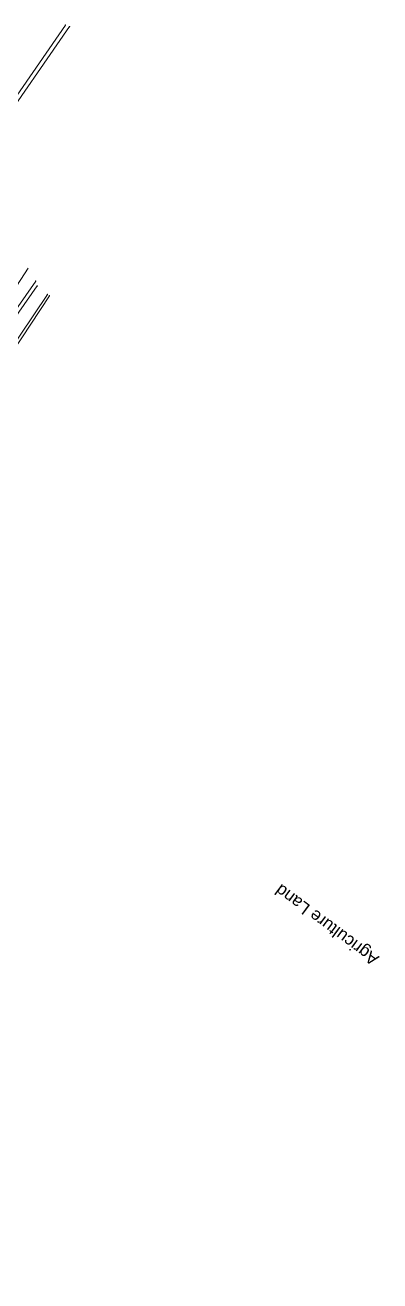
# Model space of a CAD drawing. Header units: metres. Extents: x 628572 to 650094, y 3375792 to 3391117.
# Drawn here: x 641520.2 to 641593.3, y 3382274.8 to 3382533.7 of the extents above; entities that cross this region are included whole.
import ezdxf

# ---------------------------------------------------------------- set-up
doc = ezdxf.new("R2010")
doc.units = ezdxf.units.M
doc.header["$MEASUREMENT"] = 0
for name, color, linetype, lineweight in [('CANAL_BOTTOM', 5, 'Continuous', 0), ('CANAL_TOP', 5, 'Continuous', 0), ('Side Details', 251, 'Continuous', 0), ('Subroad Edge', 34, 'Continuous', 0)]:
    doc.layers.add(name, color=color, linetype=linetype, lineweight=lineweight)
doc.styles.get("Standard").update_dxf_attribs({"font": 'arial.ttf'})

msp = doc.modelspace()

# ---------------------------------------------------------------- linework, layer by layer
at = {"layer": 'CANAL_BOTTOM', "linetype": 'Continuous', "flags": 128}
for points in [[(641529.354, 3382533.3508), (641498.8447, 3382489.3761), (641464.1669, 3382437.9658), (641437.8388, 3382399.8641), (641399.3586, 3382347.5806), (641398.1874, 3382344.1557), (641394.0328, 3382337.3416)], [(641418.862, 3382347.3958), (641423.0961, 3382352.569), (641449.1661, 3382375.4548), (641459.6613, 3382388.8453), (641470.1878, 3382404.0803), (641498.9805, 3382445.9593), (641522.6745, 3382479.8849)], [(641524.778, 3382478.1537), (641499.5165, 3382440.5853), (641473.0775, 3382402.3119), (641462.5549, 3382386.2239), (641424.849, 3382344.6985), (641424.3093, 3382343.671)]]:
    msp.add_lwpolyline(points, dxfattribs=at)
at = {"layer": 'CANAL_BOTTOM'}
for p in [(641529.354, 3382533.351), (641522.674, 3382479.885), (641524.778, 3382478.154)]:
    msp.add_point(p, dxfattribs=at)
at = {"layer": 'CANAL_TOP', "linetype": 'Continuous', "flags": 128}
for points in [[(641528.4964, 3382533.6662), (641498.2344, 3382489.9522), (641463.3609, 3382438.2452), (641435.782, 3382401.6528), (641398.9414, 3382348.1896), (641396.8062, 3382344.9163), (641392.9266, 3382338.3197)], [(641522.3652, 3382480.8788), (641498.3841, 3382446.5675), (641469.7554, 3382404.4236), (641458.937, 3382389.3307), (641448.4278, 3382376.3036), (641421.7822, 3382353.3628), (641417.6126, 3382348.5934)], [(641426.0267, 3382342.3762), (641427.0012, 3382344.52), (641462.9156, 3382385.9317), (641473.7548, 3382401.8704), (641500.3001, 3382440.2091), (641525.1812, 3382477.8747)]]:
    msp.add_lwpolyline(points, dxfattribs=at)
at = {"layer": 'CANAL_TOP'}
for p in [(641528.496, 3382533.666), (641522.365, 3382480.879), (641525.181, 3382477.875)]:
    msp.add_point(p, dxfattribs=at)
at = {"layer": 'Subroad Edge', "linetype": 'Continuous', "flags": 128}
msp.add_lwpolyline([(641255.9339, 3382102.7527), (641275.2902, 3382130.5977), (641301.2618, 3382171.3415), (641305.5595, 3382179.7713), (641306.7536, 3382182.4588), (641316.4118, 3382206.5069), (641326.5831, 3382227.6985), (641358.1196, 3382273.4344), (641375.497, 3382296.7508), (641379.9104, 3382302.8559), (641391.2899, 3382315.1712), (641409.1146, 3382339.4465), (641420.7349, 3382354.4866), (641447.5797, 3382378.9286), (641458.4134, 3382390.068), (641469.0626, 3382405.6893), (641497.7197, 3382448.0129), (641520.7755, 3382483.5579)], dxfattribs=at)

# ---------------------------------------------------------------- texts
at = {"layer": 'Side Details'}
msp.add_text('Agriculture Land', height=2.5, rotation=143.383608, dxfattribs=at).set_placement((641593.3295, 3382341.5475))

doc.saveas('drawing.dxf')
